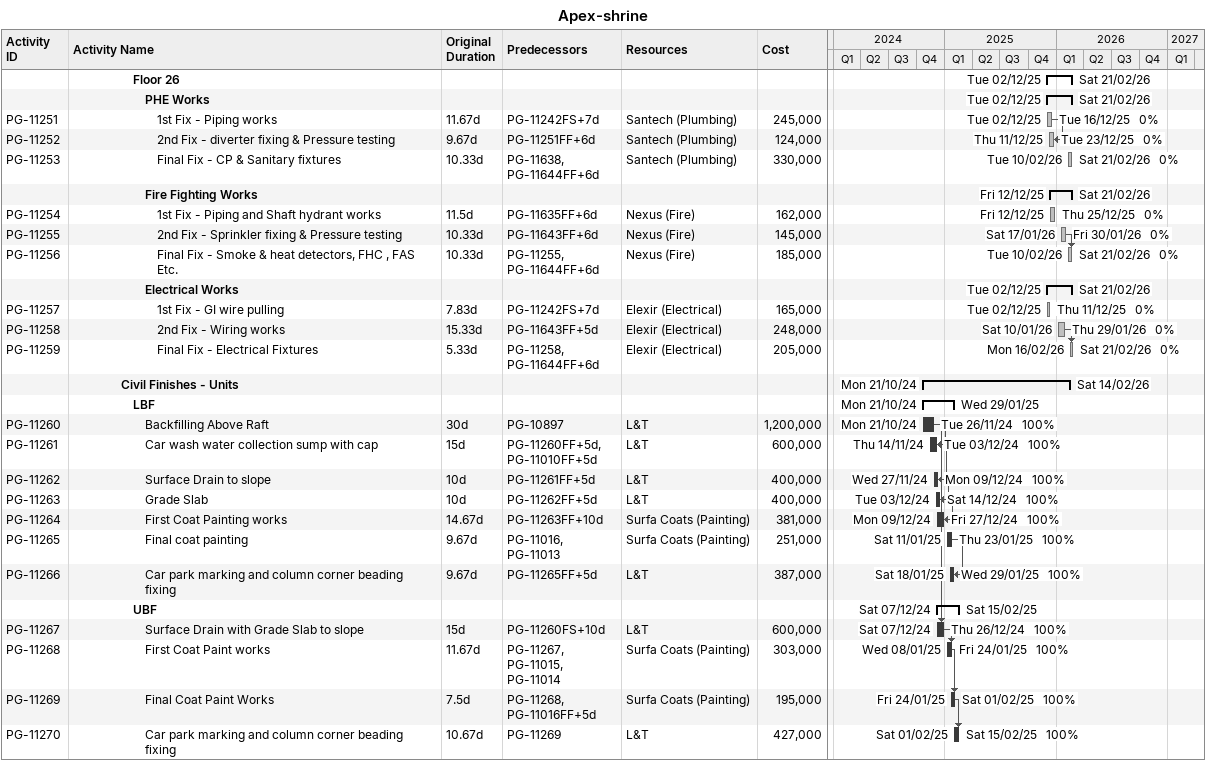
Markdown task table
Apex-shrine

| ID | Level | Task | Original duration | Start | Finish | Predecessors | Resources | % complete | Cost |
|---|---|---|---|---|---|---|---|---|---|
|  | 6 | **Floor 26** |  | 2025-12-02 | 2026-02-21 |  |  |  |  |
|  | 7 | **PHE Works** |  | 2025-12-02 | 2026-02-21 |  |  |  |  |
| PG-11251 | 8 | 1st Fix - Piping works | 11.67d | 2025-12-02 | 2025-12-16 | PG-11242FS+7d | Santech (Plumbing) | 0 | 245000 |
| PG-11252 | 8 | 2nd Fix - diverter fixing & Pressure testing | 9.67d | 2025-12-11 | 2025-12-23 | PG-11251FF+6d | Santech (Plumbing) | 0 | 124000 |
| PG-11253 | 8 | Final Fix - CP & Sanitary fixtures | 10.33d | 2026-02-10 | 2026-02-21 | PG-11638, PG-11644FF+6d | Santech (Plumbing) | 0 | 330000 |
|  | 7 | **Fire Fighting Works** |  | 2025-12-12 | 2026-02-21 |  |  |  |  |
| PG-11254 | 8 | 1st Fix - Piping and Shaft hydrant works | 11.5d | 2025-12-12 | 2025-12-25 | PG-11635FF+6d | Nexus (Fire) | 0 | 162000 |
| PG-11255 | 8 | 2nd Fix - Sprinkler fixing & Pressure testing | 10.33d | 2026-01-17 | 2026-01-30 | PG-11643FF+6d | Nexus (Fire) | 0 | 145000 |
| PG-11256 | 8 | Final Fix - Smoke & heat detectors, FHC , FAS Etc. | 10.33d | 2026-02-10 | 2026-02-21 | PG-11255, PG-11644FF+6d | Nexus (Fire) | 0 | 185000 |
|  | 7 | **Electrical Works** |  | 2025-12-02 | 2026-02-21 |  |  |  |  |
| PG-11257 | 8 | 1st Fix - GI wire pulling | 7.83d | 2025-12-02 | 2025-12-11 | PG-11242FS+7d | Elexir (Electrical) | 0 | 165000 |
| PG-11258 | 8 | 2nd Fix - Wiring works | 15.33d | 2026-01-10 | 2026-01-29 | PG-11643FF+5d | Elexir (Electrical) | 0 | 248000 |
| PG-11259 | 8 | Final Fix - Electrical Fixtures | 5.33d | 2026-02-16 | 2026-02-21 | PG-11258, PG-11644FF+6d | Elexir (Electrical) | 0 | 205000 |
|  | 5 | **Civil Finishes - Units** |  | 2024-10-21 | 2026-02-14 |  |  |  |  |
|  | 6 | **LBF** |  | 2024-10-21 | 2025-01-29 |  |  |  |  |
| PG-11260 | 7 | Backfilling Above Raft | 30d | 2024-10-21 | 2024-11-26 | PG-10897 | L&T | 100 | 1200000 |
| PG-11261 | 7 | Car wash water collection sump with cap | 15d | 2024-11-14 | 2024-12-03 | PG-11260FF+5d, PG-11010FF+5d | L&T | 100 | 600000 |
| PG-11262 | 7 | Surface Drain to slope | 10d | 2024-11-27 | 2024-12-09 | PG-11261FF+5d | L&T | 100 | 400000 |
| PG-11263 | 7 | Grade Slab | 10d | 2024-12-03 | 2024-12-14 | PG-11262FF+5d | L&T | 100 | 400000 |
| PG-11264 | 7 | First Coat Painting works | 14.67d | 2024-12-09 | 2024-12-27 | PG-11263FF+10d | Surfa Coats (Painting) | 100 | 381000 |
| PG-11265 | 7 | Final coat painting | 9.67d | 2025-01-11 | 2025-01-23 | PG-11016, PG-11013 | Surfa Coats (Painting) | 100 | 251000 |
| PG-11266 | 7 | Car park marking and column corner beading fixing | 9.67d | 2025-01-18 | 2025-01-29 | PG-11265FF+5d | L&T | 100 | 387000 |
|  | 6 | **UBF** |  | 2024-12-07 | 2025-02-15 |  |  |  |  |
| PG-11267 | 7 | Surface Drain with Grade Slab to slope | 15d | 2024-12-07 | 2024-12-26 | PG-11260FS+10d | L&T | 100 | 600000 |
| PG-11268 | 7 | First Coat Paint works | 11.67d | 2025-01-08 | 2025-01-24 | PG-11267, PG-11015, PG-11014 | Surfa Coats (Painting) | 100 | 303000 |
| PG-11269 | 7 | Final Coat Paint Works | 7.5d | 2025-01-24 | 2025-02-01 | PG-11268, PG-11016FF+5d | Surfa Coats (Painting) | 100 | 195000 |
| PG-11270 | 7 | Car park marking and column corner beading fixing | 10.67d | 2025-02-01 | 2025-02-15 | PG-11269 | L&T | 100 | 427000 |
